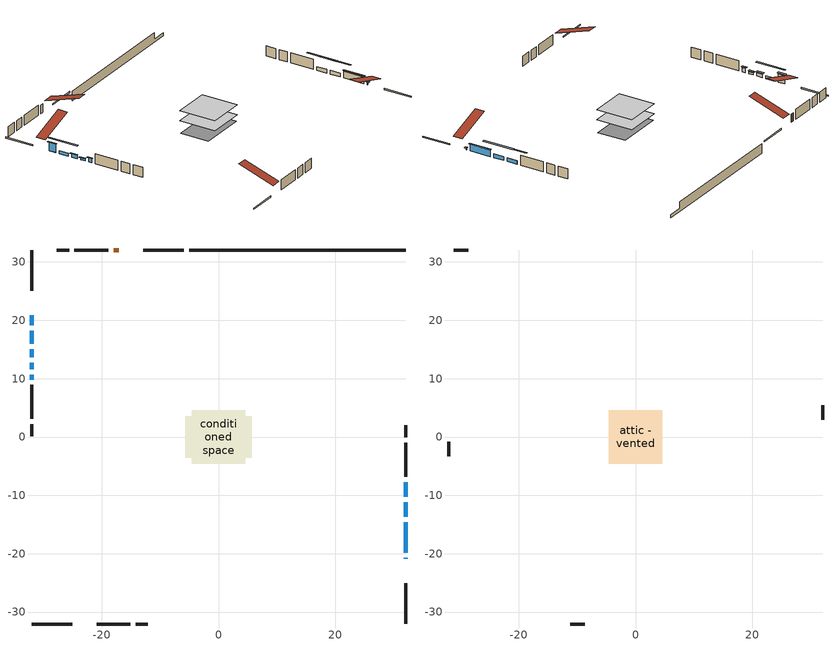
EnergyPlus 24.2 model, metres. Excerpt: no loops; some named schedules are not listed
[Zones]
conditioned space
 floor outside (Floor1 construction): -0.59,-0.59 -0.59,0.59 0.59,0.59 0.59,-0.59 z0.23
 floor adiabatic (AdiabaticFloorConstruction): -4.54,-4.54 -4.54,4.54 4.54,4.54 4.54,-4.54 z0.23
 floor foundation (Slab1 construction): -5.72,-3.55 -5.72,3.55 5.72,3.55 5.72,-3.55 z-2.13
 wall outside (RimJoist1 construction): -5.98,32.05 -12.93,32.05 / -32.05,-32.05 -25.09,-32.05 / -32.05,32.05 -32.05,25.09 / 32.05,-32.05 32.05,-25.09 z0.23:0.53
 wall outside (AdiabaticWallConstruction 1): -17.12,32.05 -17.96,32.05 z0.23:2.26
 wall outside (AdiabaticWallConstruction): -32.05,20.9 -32.05,19.17 z0.23:2.26; -32.05,18.25 -32.05,16.01 z0.23:0.89; -32.05,15.08 -32.05,13.66 z0.23:1.04; -32.05,12.73 -32.05,11.61 z0.23:0.74; -32.05,10.68 -32.05,9.84 z0.23:1.25; 32.05,-20.91 32.05,-20.72 z0.23:0.67; 32.05,-19.8 32.05,-14.62 z0.23:1.85; 32.05,-13.69 32.05,-11.15 / 32.05,-10.22 32.05,-7.73 z0.23:1.12
 wall outside (Wall1 construction): -18.89,32.05 -24.69,32.05 / -20.9,-32.05 -15.1,-32.05 / -32.05,8.91 -32.05,3.11 / 32.05,-6.8 32.05,-1.01 z0.23:2.67
 wall outside (Wall2 construction): -25.62,32.05 -27.7,32.05 / -14.17,-32.05 -12.09,-32.05 / -32.05,2.18 -32.05,0.1 / 32.05,-0.08 32.05,2.01 z0.23:2.67
 wall foundation (FoundationWall1 construction): -5.05,32.05,-2.13 -5.05,32.05,0.23 28.34,32.05,0.23 28.34,32.05,-1.37 32.05,32.05,-1.37 32.05,32.05,-2.13
 window (WindowConstruction): -32.05,20.9 -32.05,19.17 z0.23:2.26
 window (WindowConstruction 8): -32.05,18.25 -32.05,16.01 z0.23:0.89
 window (WindowConstruction 1): -32.05,15.08 -32.05,13.66 z0.23:1.04
 window (WindowConstruction 2): -32.05,12.73 -32.05,11.61 z0.23:0.74
 window (WindowConstruction 3): -32.05,10.68 -32.05,9.84 z0.23:1.24
 window (WindowConstruction 5): 32.05,-20.9 32.05,-20.73 z0.23:0.66
 window (WindowConstruction 4): 32.05,-19.8 32.05,-14.62 z0.23:1.85
 window (WindowConstruction 6): 32.05,-13.69 32.05,-11.15 z0.23:1.12
 window (WindowConstruction 7): 32.05,-10.22 32.05,-7.73 z0.23:1.12
 door (Door): -17.12,32.05 -17.96,32.05 z0.23:2.26
 ceiling adiabatic (AdiabaticFloorConstruction): 4.54,-4.54 4.54,4.54 -4.54,4.54 -4.54,-4.54 z0.23
attic - vented
 floor to conditioned space (Floor2 construction Reversed): -4.55,-4.55 -4.55,4.55 4.55,4.55 4.55,-4.55 z2.67
 wall outside (Wall3 construction): -28.63,32.05 -31.12,32.05 / -11.16,-32.05 -8.68,-32.05 / -32.05,-0.83 -32.05,-3.31 / 32.05,2.93 32.05,5.42 z0.23:2.67
 roof outside (Roof1 construction): -16.19,32.05,2.67 -16.19,23.19,5.62 -13.86,23.19,5.62 -13.86,32.05,2.67; -21.83,-32.05,2.67 -21.83,-23.19,5.62 -24.16,-23.19,5.62 -24.16,-32.05,2.67; -32.05,21.83,2.67 -23.19,21.83,5.62 -23.19,24.16,5.62 -32.05,24.16,2.67; 32.05,-21.83,2.67 23.19,-21.83,5.62 23.19,-24.16,5.62 32.05,-24.16,2.67
shading: -32.05,18.97 -32.05,21.1 -32.46,21.1 -32.46,18.97 z2.46; -32.05,13.37 -32.05,20.88 -32.46,20.88 -32.46,13.37 z3.53; -32.05,13.46 -32.05,15.28 -32.46,15.28 -32.46,13.46 z1.24; -32.05,11.41 -32.05,12.93 -32.46,12.93 -32.46,11.41 z0.94; -32.05,9.64 -32.05,10.88 -32.46,10.88 -32.46,9.64 z1.45; 32.05,-20.53 32.05,-21.1 32.46,-21.1 32.46,-20.53 z0.86; 32.05,-14.42 32.05,-20 32.46,-20 32.46,-14.42 z2.06; 32.05,-8.51 32.05,-16.33 32.46,-16.33 32.46,-8.51 z3.76; 32.05,-5.09 32.05,-12.86 32.46,-12.86 32.46,-5.09 z3.76
[Building]
Building 1: Terrain=Suburbs
[Site:Location]
Montreal Mirabel Intl AP_QC: Latitude {deg}=45.68; Longitude {deg}=-74.03; Time Zone {hr}=-5; Elevation {m}=82; Keep Site Location Information=Yes
[Site:GroundTemperature:Shallow]
0.642858, -1.75623, -1.94836, -0.80987, 3.76054, 8.30966, 12.2535, 14.7518, 14.9641, 12.9321, 9.08883, 4.67926
[Site:WaterMainsTemperature]
Calculation Method=Schedule; Temperature Schedule=mains temperature schedule
[Material] Roughness=Rough; Thermal Absorptance=0.9
Name | Thickness {m} | Conductivity {W/m-K} | Density {kg/m3} | Specific Heat {J/kg-K} | Solar Absorptance | Visible Absorptance
asphalt or fiberglass shingles | 0.00635 | 0.162714 | 1121.4 | 1465.45 | 0.4 | 0.4
ceiling loosefill ins | 0.169333 | 0.0480833 | 16.02 | 1046.75 | 0.7 | 0.7
ceiling stud and cavity | 0.1397 | 0.136553 | 65.682 | 1177.47 | 0.7 | 0.7
concrete 4.0 in. | 0.1016 | 1.803125 | 2242.8 | 837.4 | 0.7 | 0.7
concrete 8.0 in. | 0.2032 | 1.803125 | 2242.8 | 837.4 | 0.7 | 0.7
door material | 0.04445 | 0.0451087 | 512.64 | 1214.23 | 0.7 | 0.7
exterior vertical ins | 0.0301356 | 0.029427 | 32.04 | 1214.23 | 0.7 | 0.7
floor covering | 0.0127 | 0.0433444 | 54.468 | 1339.84 | 0.6 | 0.6
floor rigid ins | 0.051816 | 0.029427 | 32.04 | 1214.23 | 0.7 | 0.7
floor rigid ins 1; wall rigid ins | 0.512978 | 0.029427 | 32.04 | 1214.23 | 0.7 | 0.7
floor stud and cavity | 0.1397 | 0.358674 | 92.3553 | 1139.71 | 0.7 | 0.7
floor stud and cavity 1 | 0.1397 | 1.75129 | 37.0049 | 1207.88 | 0.7 | 0.7
furniture material conditioned space 1 | 0.1524 | 0.115458 | 640.8 | 1214.23 | 0.6 | 0.6
gypsum board | 0.0127 | 0.160291 | 801 | 837.4 | 0.6 | 0.6
gypsum board 1 | 0.0127 | 0.160291 | 801 | 837.4 | 0.7 | 0.7
osb sheathing 0.5 in. | 0.0127 | 0.115458 | 512.64 | 1214.23 | 0.7 | 0.7
osb sheathing 0.75 in. | 0.01905 | 0.115458 | 512.64 | 1214.23 | 0.7 | 0.7
osb sheathing 2.0 in. | 0.0508 | 0.115458 | 512.64 | 1214.23 | 0.7 | 0.7
rim joist stud and cavity | 0.0508 | 0.0293615 | 125.044 | 1163.47 | 0.6 | 0.6
wall stud and cavity | 0.1397 | 0.0951301 | 139.0536 | 1170.24 | 0.7 | 0.7
wall stud and cavity 1 | 0.1397 | 0.0865195 | 139.0536 | 1170.24 | 0.7 | 0.7
wall stud and cavity 2 | 0.0889 | 6.1454 | 50.32683 | 1063.81 | 0.6 | 0.6
wall stud and cavity 3 | 0.0889 | 0.380278 | 52.3479 | 1209.89 | 0.7 | 0.7
wall stud and cavity 4 | 0.0889 | 0.391764 | 83.0341 | 1211.67 | 0.7 | 0.7
wood siding | 0.0254 | 0.102417 | 544.68 | 1172.36 | 0.4 | 0.4
wood siding 1 | 0.00254 | 0.102417 | 544.68 | 1172.36 | 0.4 | 0.4
wood siding 2; wood siding 3; wood siding 4 | 0.0254 | 0.102417 | 544.68 | 1172.36 | 0.7 | 0.7
[WindowMaterial:SimpleGlazingSystem]
Name | U-Factor {W/m2-K} | Solar Heat Gain Coefficient
WindowMaterial | 2.19795 | 0.39
WindowMaterial 1 | 2.302429 | 0.36
WindowMaterial 2 | 2.83446 | 0.11
WindowMaterial 3 | 2.2536 | 0.37
WindowMaterial 4 | 1.98673 | 0.44
WindowMaterial 5 | 2.72771 | 0.24
WindowMaterial 6 | 2.11903 | 0.4
WindowMaterial 7 | 2.20193 | 0.38
WindowMaterial 8 | 2.41542 | 0.33
[Construction]
AdiabaticFloorConstruction: floor stud and cavity 1, floor rigid ins 1, osb sheathing 0.75 in., floor covering
AdiabaticWallConstruction: wood siding 3, wall rigid ins, wall stud and cavity 3, gypsum board
AdiabaticWallConstruction 1: wood siding 4, wall rigid ins, wall stud and cavity 3, gypsum board
Door: door material
Floor1 construction: floor stud and cavity, floor rigid ins, osb sheathing 0.75 in., floor covering
Floor2 construction Reversed: gypsum board, ceiling stud and cavity, ceiling loosefill ins
FoundationWall1 construction: concrete 8.0 in., gypsum board 1
furniture construction conditioned space 1: furniture material conditioned space 1
PartitionWallConstruction: gypsum board, wall stud and cavity 4, gypsum board
RimJoist1 construction: wood siding 2, osb sheathing 2.0 in., rim joist stud and cavity
Roof1 construction: asphalt or fiberglass shingles
Slab1 construction: concrete 4.0 in.
Wall1 construction: wood siding, osb sheathing 0.5 in., wall stud and cavity, gypsum board
Wall2 construction: wood siding, osb sheathing 0.5 in., wall stud and cavity 1, gypsum board
Wall3 construction: wood siding 1, wall stud and cavity 2
WindowConstruction: WindowMaterial
WindowConstruction 1: WindowMaterial 1
WindowConstruction 2: WindowMaterial 2
WindowConstruction 3: WindowMaterial 3
WindowConstruction 4: WindowMaterial 4
WindowConstruction 5: WindowMaterial 5
WindowConstruction 6: WindowMaterial 6
WindowConstruction 7: WindowMaterial 7
WindowConstruction 8: WindowMaterial 8
[Zone] Multiplier=1; Part of Total Floor Area=Yes
Name | Volume {m3}
attic - vented | 39.6016
conditioned space | 412.1
[Space]
Name | Zone | Volume {m3}
attic - vented 1 | attic - vented | 39.6016
conditioned space 1 | conditioned space | 412.1
[ZoneInfiltration:EffectiveLeakageArea]
infil attic - vented 1: Zone or Space=attic - vented 1; Schedule=Always On Discrete; Effective Air Leakage Area {cm2}=3814.62; Stack Coefficient=0.000374813; Wind Coefficient=1.30806e-05
[ZoneMixing]
whole house fan mix: Zone or Space=attic - vented; Schedule=Always On Continuous; Design Flow Rate Calculation Method=Flow/Zone; Design Flow Rate {m3/s}=0; Source Zone or Space=conditioned space
[SurfaceProperty:ExposedFoundationPerimeter]
Slab1: Exposed Perimeter Calculation Method=TotalExposedPerimeter; Total Exposed Perimeter {m}=37.095
[InternalMass] Zone or ZoneList=conditioned space; Space or SpaceList=conditioned space 1
Name | Construction | Surface Area {m2}
furniture mass conditioned space 1 | furniture construction conditioned space 1 | 66.1002
partition wall mass | PartitionWallConstruction | 165.25
[Lights]
interior lighting: Zone or ZoneList or Space or SpaceList=conditioned space 1; Schedule=interior lighting schedule; Design Level Calculation Method=LightingLevel; Lighting Level {W}=343.2; Return Air Fraction=0; Fraction Radiant=0.6; Fraction Visible=0.2; Fraction Replaceable=1
[People]
occupants: Zone or ZoneList or Space or SpaceList=conditioned space 1; Number of People Schedule=occupants schedule; Number of People Calculation Method=People; Number of People=3; Fraction Radiant=0.314171; Sensible Heat Fraction=0.56303; Activity Level Schedule=occupants activity schedule; Carbon Dioxide Generation Rate {m3/s-W}=0; Enable ASHRAE 55 Comfort Warnings=No; Mean Radiant Temperature Calculation Type=EnclosureAveraged
[ElectricEquipment] Zone or ZoneList or Space or SpaceList=conditioned space 1; Design Level Calculation Method=EquipmentLevel
Name | Schedule | Design Level {W} | Fraction Latent | Fraction Radiant | Fraction Lost
clothes dryer | clothes dryer schedule | 140.772 | 0.015 | 0.081 | 0.85
clothes washer | clothes washer schedule | 32.1985 | 0.03 | 0.162 | 0.7
cooking range | cooking range schedule | 215.147 | 0.08 | 0.432 | 0.2
dishwasher | dishwasher schedule | 66.8632 | 0.3 | 0.18 | 0.4
fridge | fridge schedule | 72.9452 | 0 | 0.6 | 0
mech vent bath fan 0 | mech vent bath fan 0 schedule | 50.2 | 0 | 0 | 1
mech vent bath fan 1 | mech vent bath fan 1 schedule | 50.2 | 0 | 0 | 1
mech vent house fan | mech vent house fan schedule | 0 | 0 | 0 | 1
mech vent house fan cfis | mech vent house fan cfis schedule | 0 | 0 | 0 | 0
mech vent range fan 0 | mech vent range fan 0 schedule | 57 | 0 | 0 | 1
misc plug loads | misc plug loads schedule | 494.7 | 0.045 | 0.513 | 0.1
whole house fan | Always On Discrete | 0 | 0 | 0 | 1
[OtherEquipment] Zone or ZoneList or Space or SpaceList=conditioned space 1; Design Level Calculation Method=EquipmentLevel
Name | Fuel Type | Schedule | Design Level {W} | Fraction Latent | Fraction Radiant | Fraction Lost
clothes dryer 1 | Electricity | clothes dryer schedule | 0 | 0.015 | 0.081 | 0.85
cooking range 1 | Electricity | cooking range schedule | 0 | 0.08 | 0.432 | 0.2
general water use latent | None | general water use schedule | 62.594 | 1 | 0 | 0
general water use sensible | None | general water use schedule | -61.6891 | 0 | 0.6 | 0
mech vent house fan latent load | None | Always On Discrete | 0 | 1 | 0 | 0
mech vent house fan sensible load | None | Always On Discrete | 0 | 0 | 0 | 0
water heater energy adjustment1 | Electricity | Always On Discrete | 0.01 | 0 | 0 | 1
[ZoneInfiltration:DesignFlowRate] Zone or ZoneList or Space or SpaceList=conditioned space 1; Schedule=Always On Discrete; Design Flow Rate Calculation Method=Flow/Zone; Design Flow Rate {m3/s}=0
infil flow; natural vent flow; whole house fan flow
[ZoneControl:Thermostat]
conditioned space Thermostat: Zone or ZoneList=conditioned space; Control Type Schedule=conditioned space Thermostat Schedule; Control 1=conditioned space temperature setpoint; Temperature Difference Between Cutout And Setpoint {deltaC}=0
[ZoneHVAC:Baseboard:Convective:Electric]
electric baseboard: Availability Schedule=Always On Discrete; Heating Design Capacity {W}=8911.41; Efficiency=1
[AirLoopHVAC:UnitarySystem]
unit heater unitary system: Control Type=Load; Controlling Zone or Thermostat Location=conditioned space; Dehumidification Control Type=None; Availability Schedule=Always On Discrete; Supply Fan=unit heater supply fan; Fan Placement=BlowThrough; Supply Air Fan Operating Mode Schedule=unit heater auto fan schedule; Heating Coil=unit heater htg coil; DX Heating Coil Sizing Ratio=1; Use DOAS DX Cooling Coil=No; Minimum Supply Air Temperature {C}=2; Latent Load Control=SensibleOnlyLoadControl; Cooling Supply Air Flow Rate Method=None; Heating Supply Air Flow Rate Method=SupplyAirFlowRate; Heating Supply Air Flow Rate {m3/s}=0.00141584; No Load Supply Air Flow Rate Method=SupplyAirFlowRate; No Load Supply Air Flow Rate {m3/s}=0; No Load Supply Air Flow Rate Control Set To Low Speed=Yes; Maximum Supply Air Temperature {C}=48.8889; Maximum Outdoor Dry-Bulb Temperature for Supplemental Heater Operation {C}=21; Ancillary On-Cycle Electric Power {W}=0; Ancillary Off-Cycle Electric Power {W}=0
[Fan:SystemModel]
unit heater supply fan: Availability Schedule=Always On Discrete; Design Maximum Air Flow Rate {m3/s}=0.00141584; Speed Control Method=Discrete; Electric Power Minimum Flow Rate Fraction=0.2; Design Pressure Rise {Pa}=500; Motor Efficiency=1; Motor In Air Stream Fraction=1; Design Electric Power Consumption {W}=Autosize; Design Power Sizing Method=PowerPerFlow; Electric Power Per Unit Flow Rate {W/(m3/s)}=1e-06; Electric Power Per Unit Flow Rate Per Unit Pressure {W/((m3/s)-Pa)}=1.66667; Fan Total Efficiency=0.7; Motor Loss Radiative Fraction=0; Number of Speeds=1; Speed Flow Fraction 1=1; Speed Electric Power Fraction 1=1
[Coil:Heating:Fuel]
unit heater htg coil: Availability Schedule=Always On Discrete; Fuel Type=Propane; Burner Efficiency=0.3; Nominal Capacity {W}=0.293071; On Cycle Parasitic Electric Load {W}=0; Off Cycle Parasitic Fuel Load {W}=0
[Zone equipment]
conditioned space: electric baseboard, unit heater unitary system
[Foundation:Kiva]
Foundation Kiva 1: Initial Indoor Air Temperature {C}=18; Wall Height Above Grade {m}=0.230002; Wall Depth Below Slab {m}=0.2032; Custom Block Material Name 1=exterior vertical ins; Custom Block Depth 1 {m}=2.36001; Custom Block X Position 1 {m}=0.2159; Custom Block Z Position 1 {m}=0
[Foundation:Kiva:Settings]
Soil Conductivity {W/m-K}=0.849921; Soil Density {kg/m3}=1842.3; Soil Specific Heat {J/kg-K}=418.7; Ground Solar Absorptivity=0.9; Ground Thermal Absorptivity=0.9; Ground Surface Roughness {m}=0.03; Far-Field Width {m}=40; Deep-Ground Boundary Condition=ZeroFlux; Deep-Ground Depth {m}=40; Minimum Cell Dimension {m}=0.2; Maximum Cell Growth Coefficient=3; Simulation Timestep=Timestep
[Exterior:Lights]
exterior lighting: Schedule=exterior lighting schedule; Design Level {W}=75.6
[EnergyManagementSystem:GlobalVariable]
infil_program_Qfan
infil_program_Qinf
natural_vent_program_Qnv
natural_vent_program_Qwhf
[EnergyManagementSystem:Sensor]
Name | Output:Variable or Output:Meter Index Key | Output:Variable or Output:Meter
airflow_gain | infil flow | Infiltration Sensible Heat Gain Energy
airflow_gain_1 | natural vent flow | Infiltration Sensible Heat Gain Energy
airflow_gain_2 | whole house fan flow | Infiltration Sensible Heat Gain Energy
airflow_loss | infil flow | Infiltration Sensible Heat Loss Energy
airflow_loss_1 | natural vent flow | Infiltration Sensible Heat Loss Energy
airflow_loss_2 | whole house fan flow | Infiltration Sensible Heat Loss Energy
clg_load_cond |  | Cooling:EnergyTransfer:Zone:CONDITIONED SPACE
clg_sp_s; clg_sp_s_1 | cooling setpoint | Schedule Value
clothes_dryer_exhaust_0_sch_s | clothes dryer exhaust 0 schedule | Schedule Value
conditioned_space_clg_unmet_s | conditioned space | Zone Cooling Setpoint Not Met Time
conditioned_space_htg_unmet_s | conditioned space | Zone Heating Setpoint Not Met Time
cool_season | cooling season schedule | Schedule Value
fridge_tin_s | conditioned space | Zone Mean Air Temperature
htg_load_cond |  | Heating:EnergyTransfer:Zone:CONDITIONED SPACE
htg_sp_s; htg_sp_s_1 | heating setpoint | Schedule Value
ig_ee_conv | clothes dryer | Electric Equipment Convective Heating Energy
ig_ee_conv_2 | cooking range | Electric Equipment Convective Heating Energy
ig_ee_conv_4 | fridge | Electric Equipment Convective Heating Energy
ig_ee_conv_5 | misc plug loads | Electric Equipment Convective Heating Energy
ig_ee_conv_6 | whole house fan | Electric Equipment Convective Heating Energy
ig_ee_rad | clothes dryer | Electric Equipment Radiant Heating Energy
ig_ee_rad_2 | cooking range | Electric Equipment Radiant Heating Energy
ig_ee_rad_4 | fridge | Electric Equipment Radiant Heating Energy
ig_ee_rad_5 | misc plug loads | Electric Equipment Radiant Heating Energy
ig_ee_rad_6 | whole house fan | Electric Equipment Radiant Heating Energy
ig_lgt_conv | interior lighting | Lights Convective Heating Energy
ig_lgt_rad | interior lighting | Lights Radiant Heating Energy
ig_lgt_vis | interior lighting | Lights Visible Radiation Heating Energy
ig_oe_conv | clothes dryer 1 | Other Equipment Convective Heating Energy
ig_oe_conv_1 | cooking range 1 | Other Equipment Convective Heating Energy
ig_oe_conv_2 | general water use latent | Other Equipment Convective Heating Energy
ig_oe_conv_3 | general water use sensible | Other Equipment Convective Heating Energy
ig_oe_conv_4 | water heater energy adjustment1 | Other Equipment Convective Heating Energy
ig_oe_rad | clothes dryer 1 | Other Equipment Radiant Heating Energy
ig_oe_rad_1 | cooking range 1 | Other Equipment Radiant Heating Energy
ig_oe_rad_2 | general water use latent | Other Equipment Radiant Heating Energy
ig_oe_rad_3 | general water use sensible | Other Equipment Radiant Heating Energy
ig_oe_rad_4 | water heater energy adjustment1 | Other Equipment Radiant Heating Energy
ig_ppl_conv | occupants | People Convective Heating Energy
ig_ppl_rad | occupants | People Radiant Heating Energy
im_conv | furniture mass conditioned space 1 | Surface Inside Face Convection Heat Gain Energy
im_conv_1 | partition wall mass | Surface Inside Face Convection Heat Gain Energy
im_ig | furniture mass conditioned space 1 | Surface Inside Face Internal Gains Radiation Heat Gain Energy
im_ig_1 | partition wall mass | Surface Inside Face Internal Gains Radiation Heat Gain Energy
im_lgt | furniture mass conditioned space 1 | Surface Inside Face Lights Radiation Heat Gain Energy
im_lgt_1 | partition wall mass | Surface Inside Face Lights Radiation Heat Gain Energy
im_sol | furniture mass conditioned space 1 | Surface Inside Face Solar Radiation Heat Gain Energy
im_sol_1 | partition wall mass | Surface Inside Face Solar Radiation Heat Gain Energy
im_surf | furniture mass conditioned space 1 | Surface Inside Face Net Surface Thermal Radiation Heat Gain Energy
im_surf_1 | partition wall mass | Surface Inside Face Net Surface Thermal Radiation Heat Gain Energy
mech_vent_bath_fan_0_sch_s | mech vent bath fan 0 schedule | Schedule Value
mech_vent_bath_fan_1_sch_s | mech vent bath fan 1 schedule | Schedule Value
mech_vent_range_fan_0_sch_s | mech vent range fan 0 schedule | Schedule Value
mv_conv | mech vent bath fan 0 | Electric Equipment Convective Heating Energy
mv_conv_1 | mech vent bath fan 1 | Electric Equipment Convective Heating Energy
mv_conv_2 | mech vent house fan | Electric Equipment Convective Heating Energy
mv_conv_3 | mech vent house fan cfis | Electric Equipment Convective Heating Energy
mv_conv_4 | mech vent range fan 0 | Electric Equipment Convective Heating Energy
mv_conv_5 | mech vent house fan latent load | Other Equipment Convective Heating Energy
mv_conv_6 | mech vent house fan sensible load | Other Equipment Convective Heating Energy
mv_rad | mech vent bath fan 0 | Electric Equipment Radiant Heating Energy
mv_rad_1 | mech vent bath fan 1 | Electric Equipment Radiant Heating Energy
mv_rad_2 | mech vent house fan | Electric Equipment Radiant Heating Energy
mv_rad_3 | mech vent house fan cfis | Electric Equipment Radiant Heating Energy
mv_rad_4 | mech vent range fan 0 | Electric Equipment Radiant Heating Energy
mv_rad_5 | mech vent house fan latent load | Other Equipment Radiant Heating Energy
mv_rad_6 | mech vent house fan sensible load | Other Equipment Radiant Heating Energy
natural_vent_s | natural vent schedule | Schedule Value
out_pb_s |  | Site Outdoor Air Barometric Pressure
out_wt_s |  | Site Outdoor Air Humidity Ratio
site_vw_s |  | Site Wind Speed
ss_back_out | Window1 | Surface Window Shortwave from Zone Back Out Window Heat Transfer Rate
ss_back_out_1 | Window11 | Surface Window Shortwave from Zone Back Out Window Heat Transfer Rate
ss_back_out_2 | Window2 | Surface Window Shortwave from Zone Back Out Window Heat Transfer Rate
ss_back_out_3 | Window3 | Surface Window Shortwave from Zone Back Out Window Heat Transfer Rate
ss_back_out_4 | Window4 | Surface Window Shortwave from Zone Back Out Window Heat Transfer Rate
ss_back_out_5 | Window5 | Surface Window Shortwave from Zone Back Out Window Heat Transfer Rate
ss_back_out_6 | Window6 | Surface Window Shortwave from Zone Back Out Window Heat Transfer Rate
ss_back_out_7 | Window8 | Surface Window Shortwave from Zone Back Out Window Heat Transfer Rate
ss_back_out_8 | Window9 | Surface Window Shortwave from Zone Back Out Window Heat Transfer Rate
ss_conv | Door1 | Surface Inside Face Convection Heat Gain Energy
ss_conv_1 | Window1 | Surface Inside Face Convection Heat Gain Energy
ss_conv_2 | Window11 | Surface Inside Face Convection Heat Gain Energy
ss_conv_3 | Window2 | Surface Inside Face Convection Heat Gain Energy
ss_conv_4 | Window3 | Surface Inside Face Convection Heat Gain Energy
ss_conv_5 | Window4 | Surface Inside Face Convection Heat Gain Energy
ss_conv_6 | Window5 | Surface Inside Face Convection Heat Gain Energy
ss_conv_7 | Window6 | Surface Inside Face Convection Heat Gain Energy
ss_conv_8 | Window8 | Surface Inside Face Convection Heat Gain Energy
ss_conv_9 | Window9 | Surface Inside Face Convection Heat Gain Energy
ss_ig | Door1 | Surface Inside Face Internal Gains Radiation Heat Gain Energy
ss_ig_1 | Window1 | Surface Inside Face Internal Gains Radiation Heat Gain Energy
ss_ig_2 | Window11 | Surface Inside Face Internal Gains Radiation Heat Gain Energy
ss_ig_3 | Window2 | Surface Inside Face Internal Gains Radiation Heat Gain Energy
ss_ig_4 | Window3 | Surface Inside Face Internal Gains Radiation Heat Gain Energy
ss_ig_5 | Window4 | Surface Inside Face Internal Gains Radiation Heat Gain Energy
ss_ig_6 | Window5 | Surface Inside Face Internal Gains Radiation Heat Gain Energy
ss_ig_7 | Window6 | Surface Inside Face Internal Gains Radiation Heat Gain Energy
ss_ig_8 | Window8 | Surface Inside Face Internal Gains Radiation Heat Gain Energy
ss_ig_9 | Window9 | Surface Inside Face Internal Gains Radiation Heat Gain Energy
ss_lgt | Door1 | Surface Inside Face Lights Radiation Heat Gain Energy
ss_sol | Door1 | Surface Inside Face Solar Radiation Heat Gain Energy
ss_surf | Door1 | Surface Inside Face Net Surface Thermal Radiation Heat Gain Energy
ss_surf_1 | Window1 | Surface Inside Face Net Surface Thermal Radiation Heat Gain Energy
ss_surf_2 | Window11 | Surface Inside Face Net Surface Thermal Radiation Heat Gain Energy
ss_surf_3 | Window2 | Surface Inside Face Net Surface Thermal Radiation Heat Gain Energy
ss_surf_4 | Window3 | Surface Inside Face Net Surface Thermal Radiation Heat Gain Energy
ss_surf_5 | Window4 | Surface Inside Face Net Surface Thermal Radiation Heat Gain Energy
ss_surf_6 | Window5 | Surface Inside Face Net Surface Thermal Radiation Heat Gain Energy
ss_surf_7 | Window6 | Surface Inside Face Net Surface Thermal Radiation Heat Gain Energy
ss_surf_8 | Window8 | Surface Inside Face Net Surface Thermal Radiation Heat Gain Energy
ss_surf_9 | Window9 | Surface Inside Face Net Surface Thermal Radiation Heat Gain Energy
ss_trans_in | Window1 | Surface Window Transmitted Solar Radiation Rate
ss_trans_in_1 | Window11 | Surface Window Transmitted Solar Radiation Rate
ss_trans_in_2 | Window2 | Surface Window Transmitted Solar Radiation Rate
ss_trans_in_3 | Window3 | Surface Window Transmitted Solar Radiation Rate
ss_trans_in_4 | Window4 | Surface Window Transmitted Solar Radiation Rate
ss_trans_in_5 | Window5 | Surface Window Transmitted Solar Radiation Rate
ss_trans_in_6 | Window6 | Surface Window Transmitted Solar Radiation Rate
ss_trans_in_7 | Window8 | Surface Window Transmitted Solar Radiation Rate
ss_trans_in_8 | Window9 | Surface Window Transmitted Solar Radiation Rate
ss_trans_out | Window1 | Surface Inside Face Initial Transmitted Diffuse Transmitted Out Window Solar Radiation Rate
ss_trans_out_1 | Window11 | Surface Inside Face Initial Transmitted Diffuse Transmitted Out Window Solar Radiation Rate
ss_trans_out_2 | Window2 | Surface Inside Face Initial Transmitted Diffuse Transmitted Out Window Solar Radiation Rate
ss_trans_out_3 | Window3 | Surface Inside Face Initial Transmitted Diffuse Transmitted Out Window Solar Radiation Rate
